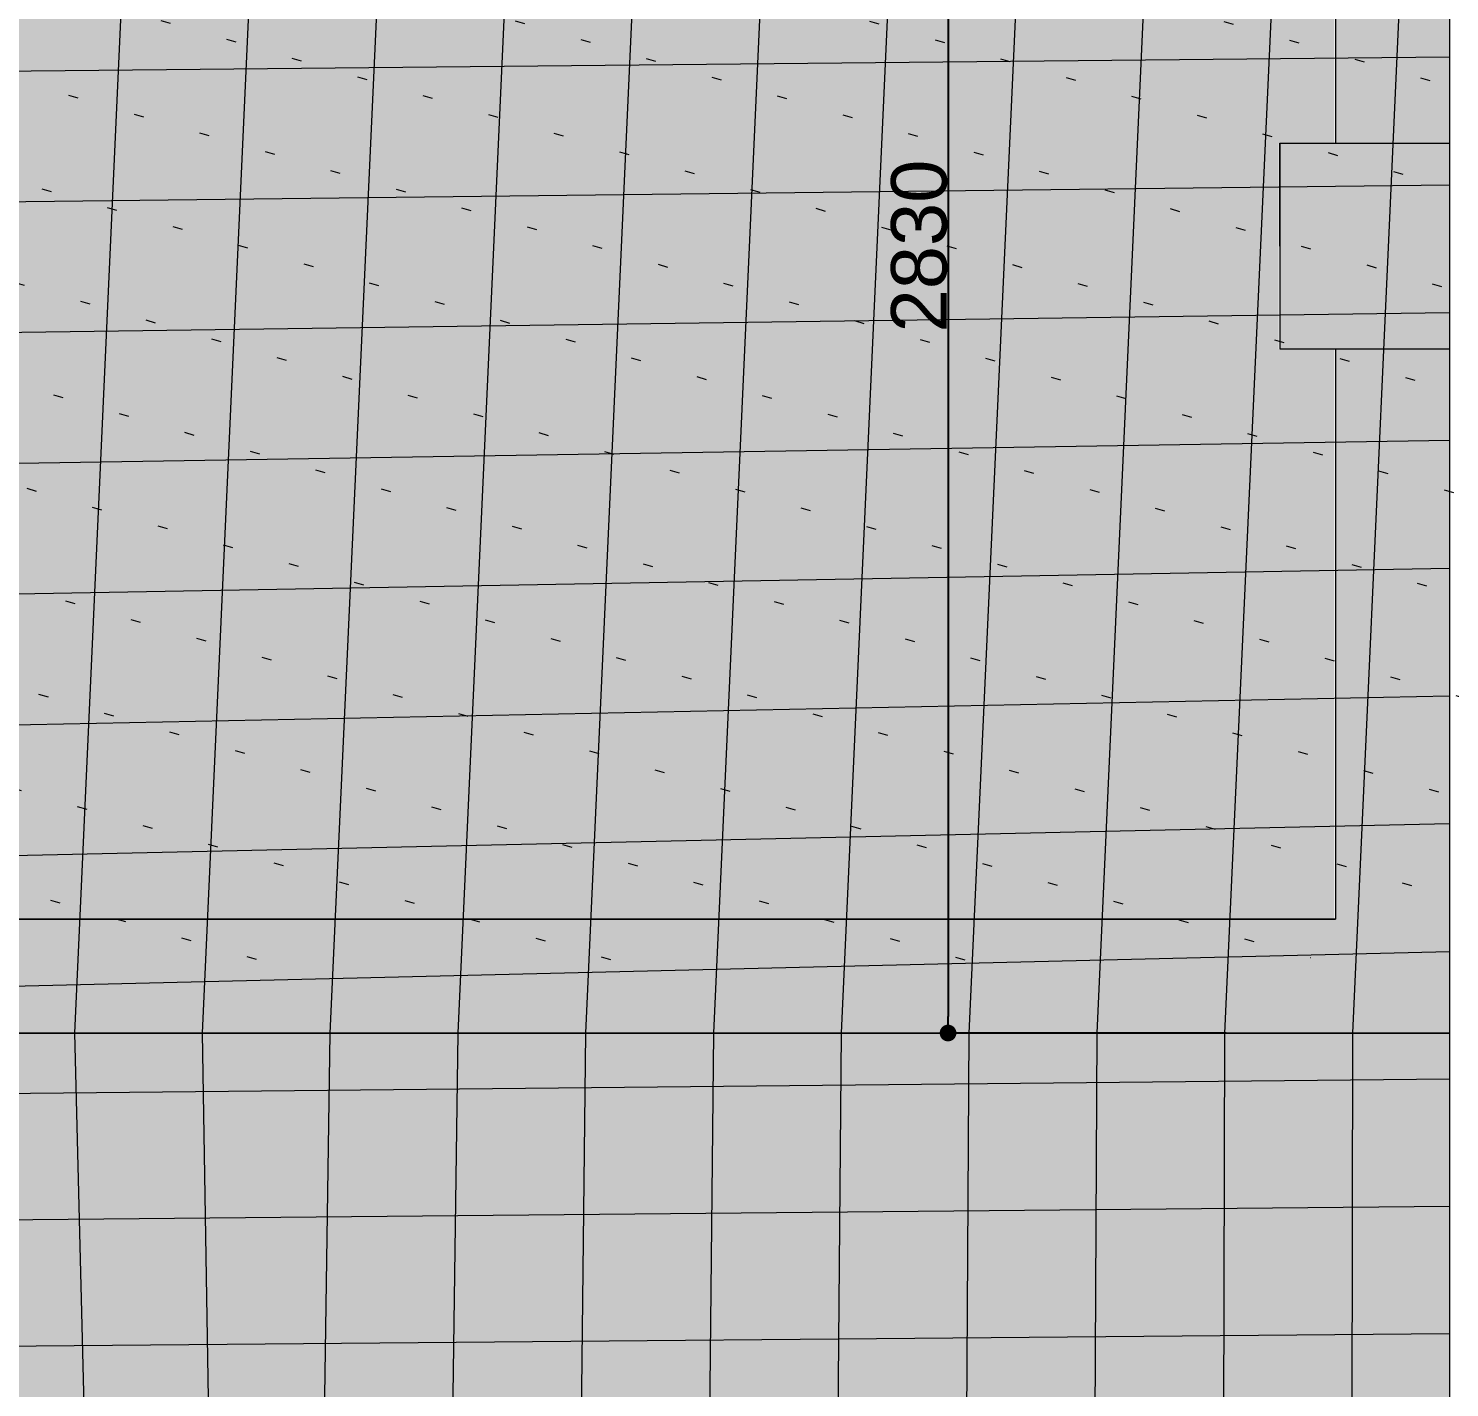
# Model space of a CAD drawing. Header units: millimetres. Extents: x 0 to 1313252738, y -131 to 560100888.
# Drawn here: x 1312568058 to 1312570613, y 560048669 to 560051113 of the extents above; entities that cross this region are included whole.
import ezdxf

# ---------------------------------------------------------------- set-up
doc = ezdxf.new("R2010")
doc.units = ezdxf.units.MM
doc.layers.get('0').update_dxf_attribs({"lineweight": 0})
for name, color, linetype, lineweight in [('0001実測値', 10, 'Continuous', 0), ('003間仕切り', 7, 'Continuous', 13), ('005床材(石)', 7, 'Continuous', 0), ('006サウナヒータ-', 7, 'Continuous', 0), ('石ベンチ', 7, 'Continuous', 13), ('石風呂', 7, 'Continuous', 13)]:
    doc.layers.add(name, color=color, linetype=linetype, lineweight=lineweight)
doc.styles.add('onnjuku', font='arial.ttf')
doc.dimstyles.new('onnjuku', dxfattribs={"dimtxt": 100, "dimasz": 30, "dimexe": 1.25, "dimexo": 0.625, "dimtad": 1, "dimdec": 0, "dimtxsty": 'onnjuku', "dimblk": 'DOT', "dimcen": 2.5, "dimadec": 0, "dimazin": 0, "dimtfac": 1, "dimtdec": 0, "dimtmove": 0, "dimatfit": 3, "dimfxl": 500, "dimfxlon": 1, "dimarcsym": 0})
pattern_1 = [(180, (0, 0), (-1.42e-14, -228.6), []), (270, (0, 0), (228.6, -4.26e-14), [])]

# ---------------------------------------------------------------- blocks, each defined once
blk = doc.blocks.new('_Dot')
at = {"color": 0, "linetype": 'ByBlock', "lineweight": -2}
blk.add_line((-0.5, 0), (-1, 0), dxfattribs=at)
at = {"color": 0, "linetype": 'ByBlock', "const_width": 0.5}
blk.add_lwpolyline([(-0.25, 0, 1), (0.25, 0, 1)], format="xyb", close=True, dxfattribs=at)
blk = doc.blocks.new('*D7')
at = {"layer": '0001実測値', "color": 0, "lineweight": -2, "transparency": 16777216}
for p, q in [((1312570210.898811, 560052136.5683595), (1312569709.648811, 560052136.5683595)), ((1312569710.898811, 560052106.5683595), (1312569710.898811, 560049336.5683596)), ((1312570210.898811, 560049306.5683596), (1312569709.648811, 560049306.5683596))]:
    blk.add_line(p, q, dxfattribs=at)
at = {"layer": 'Defpoints', "color": 0, "transparency": 16777216}
for p in [(1312570612.575058, 560052136.5683595), (1312569710.898811, 560049306.5683596), (1312570612.575058, 560049306.5683596)]:
    blk.add_point(p, dxfattribs=at)
at = {"layer": '0001実測値', "color": 0, "lineweight": -2, "transparency": 16777216, "xscale": 30, "yscale": 30, "zscale": 30}
for p, rotation in [((1312569710.898811, 560052136.5683595), 90), ((1312569710.898811, 560049306.5683596), 270)]:
    blk.add_blockref('_Dot', p, dxfattribs=dict(at, rotation=rotation))
at = {"layer": '0001実測値', "color": 0, "transparency": 16777216, "insert": (1312569659.182406, 560050721.5683591), "char_height": 100, "attachment_point": 5, "rotation": 90, "style": 'onnjuku'}
blk.add_mtext('2830', dxfattribs=at)

msp = doc.modelspace()

# ---------------------------------------------------------------- hatches: boundary and pattern name
at = {"layer": '005床材(石)', "true_color": 0x939598, "transparency": 33554556}
h = msp.add_hatch(color=252, dxfattribs=at)
h.dxf.hatch_style = 1
h.paths.add_polyline_path([(1312568412.575057, 560048538.0683593), (1312570612.575057, 560048538.0683593), (1312570612.575057, 560049306.5683593), (1312565337.575057, 560049306.5683593), (1312565337.575057, 560052136.5683644), (1312563737.575057, 560052136.5683644), (1312563717.575056, 560052136.5683644), (1312563717.575057, 560046968.0683594), (1312563762.575057, 560046968.0683594), (1312564042.575057, 560046968.0683594), (1312564042.575057, 560046943.0683594), (1312563762.575057, 560046943.0683594), (1312563762.575057, 560046738.0683594), (1312564857.575057, 560046738.0683594), (1312564857.575057, 560046943.0683594), (1312564617.575057, 560046943.0683594), (1312564617.575057, 560046968.0683594), (1312565127.575057, 560046968.0683594), (1312565127.575057, 560046943.0683594), (1312564887.575057, 560046943.0683594), (1312564887.575057, 560046738.0683594), (1312565937.575057, 560046738.0683594), (1312565937.575057, 560046943.0683594), (1312565702.575057, 560046943.0683594), (1312565702.575057, 560046968.0683594), (1312565967.575057, 560046968.0683594), (1312565967.575057, 560046738.0683594), (1312568412.575057, 560046738.0683594), (1312568412.575057, 560046838.0683594), (1312568412.575057, 560046938.0683593)])
h.paths.add_polyline_path([(1312567422.575057, 560046013.0683593), (1312568392.698929, 560046013.2606983), (1312568392.698929, 560046033.278542), (1312568392.575057, 560046618.0683594), (1312568392.575057, 560046638.0683593), (1312568412.575057, 560046638.0683593), (1312568412.575057, 560046738.0683594), (1312565967.575057, 560046738.0683594), (1312565967.575057, 560045878.0683593), (1312565967.575057, 560044153.0683593), (1312567422.575057, 560044153.0683593)])
h.paths.add_polyline_path([(1312565937.575057, 560046738.0683594), (1312564887.575057, 560046738.0683594), (1312564887.575057, 560045878.0683593), (1312565937.575057, 560045878.0683593)])
h.paths.add_polyline_path([(1312564857.575057, 560046738.0683594), (1312563762.575057, 560046738.0683594), (1312563762.575057, 560045878.0683593), (1312564857.575057, 560045878.0683593)])
at = {"layer": '005床材(石)', "true_color": 0x636466}
h = msp.add_hatch(dxfattribs=at)
h.set_pattern_fill('ACAD_ISO07W100', color=251, scale=35, angle=163.9999999999999)
h.set_pattern_definition([(163.9999999999999, (0, 0), (-48.23653726797494, -168.2207967892057), [17.5, -105])])
h.paths.add_polyline_path([(1312570612.575057, 560052136.5683594), (1312570612.575057, 560049306.5683593), (1312565337.575057, 560049306.5683593), (1312565337.575057, 560052136.5683644), (1312570082.575057, 560052136.5683644)])
at = {"layer": '005床材(石)', "true_color": 0x4a4a4a, "transparency": 33554597}
h = msp.add_hatch(color=251, dxfattribs=at)
h.dxf.hatch_style = 1
h.paths.add_polyline_path([(1312570612.575057, 560052136.5683594), (1312570612.575057, 560049306.5683593), (1312565337.575057, 560049306.5683593), (1312565337.575057, 560052136.5683644), (1312570082.575057, 560052136.5683644)])
h.paths.add_polyline_path([(1312570407.575057, 560051931.5683594), (1312565542.575057, 560051931.5683594), (1312565542.575057, 560049511.5683593), (1312570407.575057, 560049511.5683593), (1312570407.575057, 560050536.5683593), (1312570307.575057, 560050536.5683593), (1312570307.575057, 560050906.5683594), (1312570407.575057, 560050906.5683594)], flags=16)
at = {"layer": '005床材(石)'}
h = msp.add_hatch(color=8, dxfattribs=at)
h.dxf.hatch_style = 1
h.paths.add_polyline_path([(1312570612.575057, 560052136.5683594), (1312569897.57513, 560052136.5683594), (1312569897.57513, 560052136.568334), (1312569897.57513, 560052136.568334), (1312569537.575126, 560052136.568336), (1312569537.575126, 560052136.5683348), (1312569537.575126, 560052136.5683348), (1312569237.575123, 560052136.5683365), (1312569237.575123, 560052136.5683364), (1312569237.575122, 560052136.5683364), (1312568957.575119, 560052136.568338), (1312568957.575119, 560052136.5683378), (1312568957.575119, 560052136.5683378), (1312568657.575116, 560052136.5683397), (1312568657.575116, 560052136.5683393), (1312568657.575115, 560052136.5683393), (1312568377.575112, 560052136.568341), (1312568377.575112, 560052136.5683408), (1312568377.575112, 560052136.5683408), (1312568097.575109, 560052136.5683423), (1312568097.575109, 560052136.5683421), (1312568097.575109, 560052136.5683421), (1312567797.575105, 560052136.5683441), (1312567797.575105, 560052136.5683436), (1312567797.575105, 560052136.5683436), (1312567517.575102, 560052136.5683455), (1312567517.575102, 560052136.5683452), (1312567517.575102, 560052136.5683452), (1312567377.5751, 560052136.5683461), (1312567377.5751, 560052136.5683459), (1312567377.5751, 560052136.5683459), (1312567217.575098, 560052136.5683469), (1312567217.575098, 560052136.5683467), (1312567217.575098, 560052136.5683467), (1312567077.575097, 560052136.5683477), (1312567077.575097, 560052136.5683473), (1312567077.575097, 560052136.5683473), (1312566937.575095, 560052136.5683483), (1312566937.575095, 560052136.5683482), (1312566937.575095, 560052136.5683482), (1312566797.575093, 560052136.5683491), (1312566797.575093, 560052136.5683489), (1312566797.575093, 560052136.5683489), (1312566657.575092, 560052136.5683498), (1312566657.575092, 560052136.5683496), (1312566657.575091, 560052136.5683496), (1312566497.57509, 560052136.5683508), (1312566497.57509, 560052136.5683504), (1312566497.57509, 560052136.5683504), (1312566357.575088, 560052136.5683515), (1312566357.575088, 560052136.5683511), (1312566357.575088, 560052136.5683511), (1312566217.575086, 560052136.5683521), (1312566217.575086, 560052136.5683519), (1312566217.575086, 560052136.5683519), (1312566077.575085, 560052136.5683532), (1312566077.575085, 560052136.5683526), (1312566077.575084, 560052136.5683526), (1312565937.575083, 560052136.5683539), (1312565937.575083, 560052136.5683532), (1312565937.575083, 560052136.5683532), (1312565777.575081, 560052136.5683548), (1312565777.575081, 560052136.5683541), (1312565777.575081, 560052136.5683541), (1312565637.57508, 560052136.5683557), (1312565637.57508, 560052136.5683547), (1312565637.575079, 560052136.5683547), (1312565497.575078, 560052136.568357), (1312565497.575078, 560052136.5683554), (1312565497.575078, 560052136.5683554), (1312565477.575078, 560052136.5683559), (1312565477.575078, 560052136.5683557), (1312565477.575077, 560052136.5683557), (1312565357.575076, 560052136.5683588), (1312565357.575076, 560052136.5683564), (1312565357.575076, 560052136.5683564), (1312565337.575076, 560052136.5683594), (1312565337.575076, 560052136.5683564), (1312565337.575057, 560049306.5683593), (1312570612.575057, 560049306.5683593)], flags=17)
h.paths.add_polyline_path([(1312570612.575057, 560052136.5683594), (1312570082.575057, 560052136.5683594), (1312569897.57513, 560052136.5683594), (1312569897.57513, 560052136.568334), (1312569897.57513, 560052136.568334), (1312569537.575126, 560052136.568336), (1312569537.575126, 560052136.5683348), (1312569537.575126, 560052136.5683348), (1312569237.575123, 560052136.5683365), (1312569237.575123, 560052136.5683364), (1312569237.575122, 560052136.5683364), (1312568957.575119, 560052136.568338), (1312568957.575119, 560052136.5683378), (1312568957.575119, 560052136.5683378), (1312568657.575116, 560052136.5683397), (1312568657.575116, 560052136.5683393), (1312568657.575115, 560052136.5683393), (1312568377.575112, 560052136.568341), (1312568377.575112, 560052136.5683408), (1312568377.575112, 560052136.5683408), (1312568097.575109, 560052136.5683423), (1312568097.575109, 560052136.5683421), (1312568097.575109, 560052136.5683421), (1312567797.575105, 560052136.5683441), (1312567797.575105, 560052136.5683436), (1312567797.575105, 560052136.5683436), (1312567517.575102, 560052136.5683455), (1312567517.575102, 560052136.5683452), (1312567517.575102, 560052136.5683452), (1312567377.5751, 560052136.5683461), (1312567377.5751, 560052136.5683459), (1312567377.5751, 560052136.5683459), (1312567217.575098, 560052136.5683469), (1312567217.575098, 560052136.5683467), (1312567217.575098, 560052136.5683467), (1312567077.575097, 560052136.5683477), (1312567077.575097, 560052136.5683473), (1312567077.575097, 560052136.5683473), (1312566937.575095, 560052136.5683483), (1312566937.575095, 560052136.5683482), (1312566937.575095, 560052136.5683482), (1312566797.575093, 560052136.5683491), (1312566797.575093, 560052136.5683489), (1312566797.575093, 560052136.5683489), (1312566657.575092, 560052136.5683498), (1312566657.575092, 560052136.5683496), (1312566657.575091, 560052136.5683496), (1312566497.57509, 560052136.5683508), (1312566497.57509, 560052136.5683504), (1312566497.57509, 560052136.5683504), (1312566357.575088, 560052136.5683515), (1312566357.575088, 560052136.5683511), (1312566357.575088, 560052136.5683511), (1312566217.575086, 560052136.5683521), (1312566217.575086, 560052136.5683519), (1312566217.575086, 560052136.5683519), (1312566077.575085, 560052136.5683532), (1312566077.575085, 560052136.5683526), (1312566077.575084, 560052136.5683526), (1312565937.575083, 560052136.5683539), (1312565937.575083, 560052136.5683532), (1312565937.575083, 560052136.5683532), (1312565777.575081, 560052136.5683548), (1312565777.575081, 560052136.5683541), (1312565777.575081, 560052136.5683541), (1312565637.57508, 560052136.5683557), (1312565637.57508, 560052136.5683547), (1312565637.575079, 560052136.5683547), (1312565497.575078, 560052136.568357), (1312565497.575078, 560052136.5683554), (1312565497.575078, 560052136.5683554), (1312565477.575078, 560052136.5683559), (1312565477.575078, 560052136.5683557), (1312565477.575077, 560052136.5683557), (1312565357.575076, 560052136.5683588), (1312565357.575076, 560052136.5683564), (1312565357.575076, 560052136.5683564), (1312565337.575076, 560052136.5683594), (1312565337.575076, 560052136.5683564), (1312565337.575057, 560049306.5683593), (1312570612.575057, 560049306.5683593)], flags=17)
h.paths.add_polyline_path([(1312570407.575057, 560051931.5683594), (1312565542.575057, 560051931.5683594), (1312565542.575057, 560049511.5683593), (1312570407.575057, 560049511.5683593), (1312570407.575057, 560050536.5683593), (1312570307.575057, 560050536.5683593), (1312570307.575057, 560050906.5683594), (1312570407.575057, 560050906.5683594)], flags=0)
at = {"layer": '005床材(石)', "true_color": 0x636466, "transparency": 33554511}
h = msp.add_hatch(color=251, dxfattribs=at)
h.dxf.hatch_style = 1
h.paths.add_polyline_path([(1312570405.329442, 560051931.2520295), (1312565540.329442, 560051931.2520295), (1312565540.329442, 560049511.2520295), (1312570405.329442, 560049511.2520295), (1312570405.329442, 560050536.2520295), (1312570305.329443, 560050536.2520295), (1312570305.329443, 560050906.2520295), (1312570405.329442, 560050906.2520295)])
at = {"layer": '006サウナヒータ-', "transparency": 33554556}
h = msp.add_hatch(dxfattribs=at)
h.set_pattern_fill('ANSI37', color=0, scale=72, angle=135)
h.set_pattern_definition(pattern_1)
h.paths.add_polyline_path([(1312565337.575057, 560052136.5683594), (1312566910.075057, 560052136.5683594), (1312566910.075057, 560052388.0683593), (1312566305.575057, 560052388.0683593), (1312566305.575057, 560052354.5683644), (1312565006.575057, 560052354.5683644), (1312565006.575057, 560052311.5683644), (1312565017.575072, 560052311.5683644), (1312565017.575072, 560052136.5683581), (1312565017.575072, 560052136.568358), (1312565017.575072, 560052311.5683644), (1312564997.575072, 560052311.5683644), (1312564997.575072, 560052136.5683581), (1312564997.575072, 560052136.5683581), (1312564997.575072, 560052311.5683644), (1312564977.575072, 560052311.5683644), (1312564977.575071, 560052136.5683583), (1312564977.575072, 560052136.5683581), (1312564977.575072, 560052311.5683644), (1312564957.575071, 560052311.5683644), (1312564957.575071, 560052136.5683584), (1312564957.575071, 560052136.5683583), (1312564957.575071, 560052311.5683644), (1312564937.575071, 560052311.5683644), (1312564937.575071, 560052136.5683585), (1312564937.575071, 560052136.5683584), (1312564937.575071, 560052311.5683644), (1312564917.575071, 560052311.5683644), (1312564917.575071, 560052136.5683587), (1312564917.575071, 560052136.5683585), (1312564917.575071, 560052311.5683644), (1312564897.575071, 560052311.5683644), (1312564897.57507, 560052136.5683587), (1312564897.575071, 560052136.5683585), (1312564897.575071, 560052311.5683644), (1312564877.57507, 560052311.5683644), (1312564877.57507, 560052136.5683587), (1312564877.57507, 560052136.5683587), (1312564877.57507, 560052311.5683644), (1312564857.57507, 560052311.5683644), (1312564857.57507, 560052136.5683588), (1312564857.57507, 560052136.5683587), (1312564857.57507, 560052311.5683644), (1312564837.57507, 560052311.5683644), (1312564837.57507, 560052136.568359), (1312564837.57507, 560052136.5683588), (1312564837.57507, 560052311.5683644), (1312564817.57507, 560052311.5683644), (1312564817.57507, 560052136.5683591), (1312564817.57507, 560052136.568359), (1312564817.57507, 560052311.5683644), (1312564797.57507, 560052311.5683644), (1312564797.575069, 560052136.5683591), (1312564797.57507, 560052136.5683591), (1312564797.57507, 560052311.5683644), (1312564777.575069, 560052311.5683644), (1312564777.575069, 560052136.5683594), (1312564777.575069, 560052136.5683591), (1312564777.575069, 560052311.5683644), (1312564757.575069, 560052311.5683644), (1312564757.575069, 560052136.5683594), (1312564757.575069, 560052136.5683591), (1312564757.575069, 560052311.5683644), (1312564737.575069, 560052311.5683644), (1312564737.575069, 560052136.5683595), (1312564737.575069, 560052136.5683594), (1312564737.575069, 560052311.5683644), (1312564717.575068, 560052311.5683644), (1312564717.575068, 560052136.5683595), (1312564717.575068, 560052136.5683595), (1312564717.575068, 560052311.5683644), (1312564697.575068, 560052311.5683644), (1312564697.575068, 560052136.5683596), (1312564697.575068, 560052136.5683595), (1312564697.575068, 560052311.5683644), (1312564677.575068, 560052311.5683644), (1312564677.575068, 560052136.5683597), (1312564677.575068, 560052136.5683596), (1312564677.575068, 560052311.5683644), (1312564657.575068, 560052311.5683644), (1312564657.575068, 560052136.5683599), (1312564657.575068, 560052136.5683597), (1312564657.575068, 560052311.5683644), (1312564637.575068, 560052311.5683644), (1312564637.575067, 560052136.5683602), (1312564637.575068, 560052136.5683599), (1312564637.575068, 560052311.5683644), (1312564617.575067, 560052311.5683644), (1312564617.575067, 560052136.5683602), (1312564617.575067, 560052136.5683599), (1312564617.575067, 560052311.5683644), (1312564597.575067, 560052311.5683644), (1312564597.575067, 560052136.5683602), (1312564597.575067, 560052136.5683602), (1312564597.575067, 560052311.5683644), (1312564577.575067, 560052311.5683644), (1312564577.575067, 560052136.5683603), (1312564577.575067, 560052136.5683602), (1312564577.575067, 560052311.5683644), (1312564557.575067, 560052311.5683644), (1312564557.575066, 560052136.5683603), (1312564557.575067, 560052136.5683603), (1312564557.575067, 560052311.5683644), (1312564537.575066, 560052311.5683644), (1312564537.575066, 560052136.5683606), (1312564537.575066, 560052136.5683603), (1312564537.575066, 560052311.5683644), (1312564517.575066, 560052311.5683644), (1312564517.575066, 560052136.5683607), (1312564517.575066, 560052136.5683606), (1312564517.575066, 560052311.5683644), (1312564497.575066, 560052311.5683644), (1312564497.575066, 560052136.5683608), (1312564497.575066, 560052136.5683607), (1312564497.575066, 560052311.5683644), (1312564437.575065, 560052311.5683644), (1312564437.575065, 560052136.568361), (1312564437.575065, 560052136.5683608), (1312564437.575065, 560052311.5683644), (1312564417.575065, 560052311.5683644), (1312564417.575065, 560052136.5683612), (1312564417.575065, 560052136.568361), (1312564417.575065, 560052311.5683644), (1312564397.575065, 560052311.5683644), (1312564397.575064, 560052136.5683613), (1312564397.575065, 560052136.5683612), (1312564397.575065, 560052311.5683644), (1312564377.575064, 560052311.5683644), (1312564377.575064, 560052136.5683613), (1312564377.575064, 560052136.5683613), (1312564377.575064, 560052311.5683644), (1312564357.575064, 560052311.5683644), (1312564357.575064, 560052136.5683615), (1312564357.575064, 560052136.5683613), (1312564357.575064, 560052311.5683644), (1312564337.575064, 560052311.5683644), (1312564337.575064, 560052136.5683616), (1312564337.575064, 560052136.5683615), (1312564337.575064, 560052311.5683644), (1312564317.575064, 560052311.5683644), (1312564317.575064, 560052136.5683616), (1312564317.575064, 560052136.5683615), (1312564317.575064, 560052311.5683644), (1312564297.575063, 560052311.5683644), (1312564297.575063, 560052136.5683618), (1312564297.575063, 560052136.5683616), (1312564297.575063, 560052311.5683644), (1312564277.575063, 560052311.5683644), (1312564277.575063, 560052136.5683619), (1312564277.575063, 560052136.5683618), (1312564277.575063, 560052311.5683644), (1312564257.575063, 560052311.5683644), (1312564257.575063, 560052136.5683619), (1312564257.575063, 560052136.5683619), (1312564257.575063, 560052311.5683644), (1312564237.575063, 560052311.5683644), (1312564237.575063, 560052136.5683621), (1312564237.575063, 560052136.5683619), (1312564237.575063, 560052311.5683644), (1312564217.575063, 560052311.5683644), (1312564217.575062, 560052136.5683622), (1312564217.575063, 560052136.5683621), (1312564217.575063, 560052311.5683644), (1312564197.575062, 560052311.5683644), (1312564197.575062, 560052136.5683624), (1312564197.575062, 560052136.5683622), (1312564197.575062, 560052311.5683644), (1312564177.575062, 560052311.5683644), (1312564177.575062, 560052136.5683624), (1312564177.575062, 560052136.5683622), (1312564177.575062, 560052311.5683644), (1312564157.575062, 560052311.5683644), (1312564157.575062, 560052136.5683625), (1312564157.575062, 560052136.5683624), (1312564157.575062, 560052311.5683644), (1312564137.575062, 560052311.5683644), (1312564137.575061, 560052136.5683626), (1312564137.575062, 560052136.5683625), (1312564137.575062, 560052311.5683644), (1312564117.575061, 560052311.5683644), (1312564117.575061, 560052136.5683627), (1312564117.575061, 560052136.5683626), (1312564117.575061, 560052311.5683644), (1312564097.575061, 560052311.5683644), (1312564097.575061, 560052136.5683628), (1312564097.575061, 560052136.5683627), (1312564097.575061, 560052311.5683644), (1312564077.575061, 560052311.5683644), (1312564077.575061, 560052136.5683628), (1312564077.575061, 560052136.5683628), (1312564077.575061, 560052311.5683644), (1312564057.575061, 560052311.5683644), (1312564057.575061, 560052136.568363), (1312564057.575061, 560052136.5683628), (1312564057.575061, 560052311.5683644), (1312564037.57506, 560052311.5683644), (1312564037.57506, 560052136.568363), (1312564037.57506, 560052136.5683628), (1312564037.57506, 560052311.5683644), (1312564017.57506, 560052311.5683644), (1312564017.57506, 560052136.5683632), (1312564017.57506, 560052136.568363), (1312564017.57506, 560052311.5683644), (1312563997.57506, 560052311.5683644), (1312563997.57506, 560052136.5683633), (1312563997.57506, 560052136.5683632), (1312563997.57506, 560052311.5683644), (1312563977.57506, 560052311.5683644), (1312563977.57506, 560052136.5683634), (1312563977.57506, 560052136.5683633), (1312563977.57506, 560052311.5683644), (1312563957.57506, 560052311.5683644), (1312563957.575059, 560052136.5683634), (1312563957.57506, 560052136.5683634), (1312563957.57506, 560052311.5683644), (1312563937.575059, 560052311.5683644), (1312563937.575059, 560052136.5683637), (1312563937.575059, 560052136.5683634), (1312563937.575059, 560052311.5683644), (1312563917.575059, 560052311.5683644), (1312563917.575059, 560052136.5683637), (1312563917.575059, 560052136.5683637), (1312563917.575059, 560052311.5683644), (1312563897.575059, 560052311.5683644), (1312563897.575058, 560052136.5683637), (1312563897.575059, 560052136.5683637), (1312563897.575059, 560052311.5683644), (1312563877.575058, 560052311.5683644), (1312563877.575058, 560052136.5683639), (1312563877.575058, 560052136.5683637), (1312563877.575058, 560052311.5683644), (1312563857.575058, 560052311.5683644), (1312563857.575058, 560052136.568364), (1312563857.575058, 560052136.5683639), (1312563857.575058, 560052311.5683644), (1312563837.575058, 560052311.5683644), (1312563837.575058, 560052136.5683641), (1312563837.575058, 560052136.568364), (1312563837.575058, 560052311.5683644), (1312563817.575058, 560052311.5683644), (1312563817.575058, 560052136.5683644), (1312563817.575058, 560052136.5683641), (1312563817.575058, 560052311.5683644), (1312563797.575058, 560052311.5683644), (1312563797.575057, 560052136.5683644), (1312563797.575058, 560052136.5683644), (1312563797.575058, 560052311.5683644), (1312563777.575057, 560052311.5683644), (1312563777.575057, 560052136.5683644), (1312563757.575057, 560052136.5683644), (1312563757.575057, 560052311.5683644), (1312563737.575057, 560052311.5683644), (1312563737.575057, 560052136.5683644), (1312563717.575056, 560052136.5683644), (1312563717.575057, 560046968.0683594), (1312563762.575057, 560046968.0683594), (1312564042.575057, 560046968.0683594), (1312564042.575057, 560046943.0683594), (1312563762.575057, 560046943.0683594), (1312563762.575057, 560046738.0683594), (1312564857.575057, 560046738.0683594), (1312564857.575057, 560046943.0683594), (1312564617.575057, 560046943.0683594), (1312564617.575057, 560046968.0683594), (1312565127.575057, 560046968.0683594), (1312565127.575057, 560046943.0683594), (1312564887.575057, 560046943.0683594), (1312564887.575057, 560046738.0683594), (1312565937.575057, 560046738.0683594), (1312565937.575057, 560046943.0683594), (1312565702.575057, 560046943.0683594), (1312565702.575057, 560046968.0683594), (1312565967.575057, 560046968.0683594), (1312565967.575057, 560046738.0683594), (1312568412.575057, 560046738.0683594), (1312568412.575057, 560046838.0683594), (1312568412.575057, 560046938.0683593), (1312568412.575057, 560048538.0683593), (1312570612.575057, 560048538.0683593), (1312570612.575057, 560049306.5683593), (1312565337.575057, 560049306.5683593)])
h.paths.add_polyline_path([(1312568392.698929, 560046033.278542), (1312568392.575057, 560046618.0683594), (1312568392.575057, 560046638.0683593), (1312568412.575057, 560046638.0683593), (1312568412.575057, 560046738.0683594), (1312565967.575057, 560046738.0683594), (1312565967.575057, 560045878.0683593), (1312565967.575057, 560044153.0683593), (1312567422.575057, 560044153.0683593), (1312567422.575057, 560046013.0683593), (1312568392.698929, 560046013.2606983)])
h.paths.add_polyline_path([(1312565937.575057, 560046738.0683594), (1312564887.575057, 560046738.0683594), (1312564887.575057, 560045878.0683593), (1312565937.575057, 560045878.0683593)])
h.paths.add_polyline_path([(1312564857.575057, 560046738.0683594), (1312563762.575057, 560046738.0683594), (1312563762.575057, 560045878.0683593), (1312564857.575057, 560045878.0683593)])
at = {"layer": '石ベンチ', "true_color": 0x636466}
h = msp.add_hatch(dxfattribs=at)
h.set_pattern_fill('ANSI37', color=251, scale=72, angle=135)
h.set_pattern_definition(pattern_1)
h.paths.add_polyline_path([(1312570612.575057, 560052136.5683594), (1312570612.575057, 560049306.5683593), (1312565337.575057, 560049306.5683593), (1312565337.575057, 560052136.5683594)])

# ---------------------------------------------------------------- linework, layer by layer
at = {"layer": '003間仕切り'}
for p, q in [((1312570612.575057, 560052136.5683594), (1312570612.575057, 560044153.0683593)), ((1312570612.575057, 560052136.5683594), (1312570612.575057, 560046911.5683593)), ((1312570407.575057, 560051931.5683594), (1312570407.575057, 560050906.5683594)), ((1312570407.575057, 560050536.5683593), (1312570407.575057, 560049511.5683593))]:
    msp.add_line(p, q, dxfattribs=at)
at = {"layer": '005床材(石)'}
msp.add_lwpolyline([(1312565337.575057, 560052136.5683594), (1312570612.575057, 560052136.5683594), (1312570612.575057, 560049306.5683593), (1312565337.575057, 560049306.5683593)], close=True, dxfattribs=at)
msp.add_lwpolyline([(1312565337.575057, 560052136.5683594), (1312570612.575057, 560052136.5683594), (1312570612.575057, 560049306.5683593), (1312565337.575057, 560049306.5683593)], close=True, dxfattribs=at)
msp.add_lwpolyline([(1312570407.575057, 560050536.5683593), (1312570407.575057, 560049511.5683593), (1312565542.575057, 560049511.5683593), (1312565542.575057, 560051931.5683594), (1312570407.575057, 560051931.5683594), (1312570407.575057, 560050906.5683594)], dxfattribs=at)
at = {"layer": '石風呂'}
for p, q in [((1312570612.575057, 560050956.5683593), (1312570612.575057, 560050586.5683594)), ((1312570307.575057, 560050721.5683593), (1312570307.575057, 560050906.5683594)), ((1312570307.575057, 560050906.5683594), (1312570307.575057, 560050536.5683593)), ((1312570307.575057, 560050906.5683594), (1312570612.575057, 560050906.5683594)), ((1312570307.575057, 560050536.5683593), (1312570612.575057, 560050536.5683593)), ((1312565542.575057, 560049511.5683593), (1312570407.575057, 560049511.5683593)), ((1312565337.575057, 560049306.5683593), (1312570612.575057, 560049306.5683593)), ((1312570612.575057, 560049306.5683593), (1312570407.575057, 560049306.5683593))]:
    msp.add_line(p, q, dxfattribs=at)

# ---------------------------------------------------------------- dimensions: what is measured, and where the dimension line sits
at = {"layer": '0001実測値'}
dim = msp.add_linear_dim(base=(1312569710.898811, 560049306.5683596), p1=(1312570612.575057, 560052136.5683594), p2=(1312570612.575057, 560049306.5683593), angle=90, dimstyle='onnjuku', dxfattribs=at)
dim.commit()
dim.dimension.update_dxf_attribs({"geometry": '*D7', "text_midpoint": (1312569659.182406, 560050721.5683591)})

doc.saveas('drawing.dxf')
